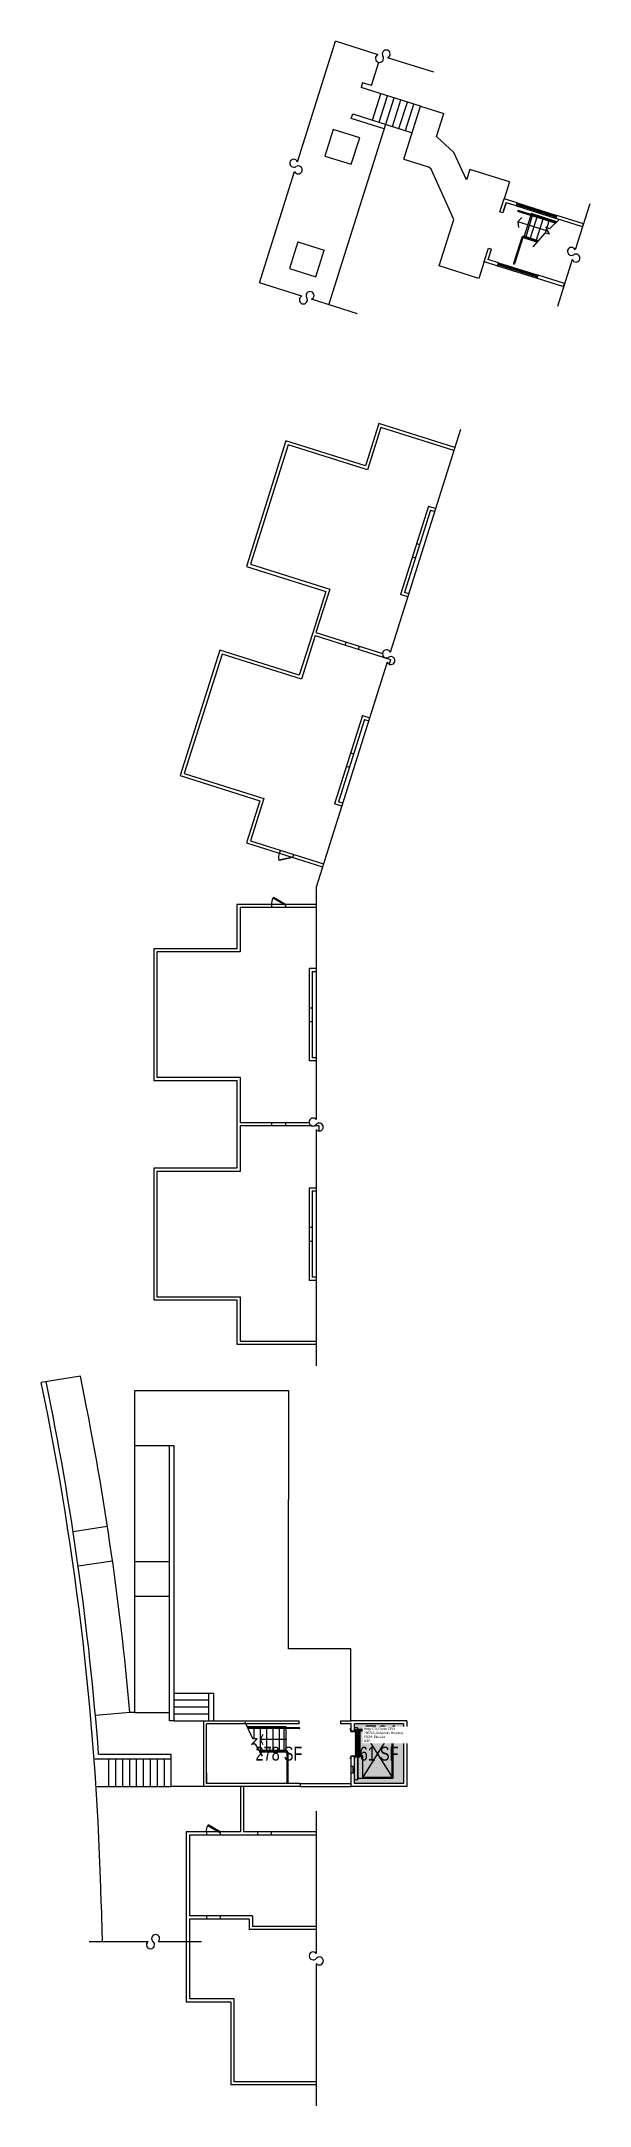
# Model space of a CAD drawing. Header units: inches. Extents: x -251 to 698, y -180 to 3394.
import ezdxf
from ezdxf.enums import TextEntityAlignment as Align

# ---------------------------------------------------------------- set-up
doc = ezdxf.new("R2010")
doc.units = ezdxf.units.IN
doc.header["$LTSCALE"] = 10
doc.header["$MEASUREMENT"] = 0
for name, color, linetype in [('A-DOOR', 2, 'CONTINUOUS'), ('A-FLOR', 3, 'CONTINUOUS'), ('A-IDEN-RNUM', 7, 'CONTINUOUS'), ('A-IDEN-SNUM', 4, 'CONTINUOUS'), ('A-IDEN-VNUM', 4, 'CONTINUOUS'), ('A-SITE', 3, 'CONTINUOUS'), ('A-WALL', 5, 'CONTINUOUS'), ('AREA-TEXT', 3, 'CONTINUOUS'), ('Rooms-Category-Color', 7, 'CONTINUOUS'), ('Rooms-College-Color', 7, 'CONTINUOUS'), ('Rooms-Department-Color', 7, 'CONTINUOUS'), ('Rooms-Division-Color', 7, 'CONTINUOUS'), ('Rooms-Information', 7, 'CONTINUOUS')]:
    doc.layers.add(name, color=color, linetype=linetype)
doc.styles.add('CP_AREA', font='arial.ttf', dxfattribs={"height": 15})
doc.styles.add('CP_ROOMSNUMBER', font='arial.ttf', dxfattribs={"height": 1})
doc.styles.add('CP_ROOMVNUMBER', font='arial.ttf', dxfattribs={"width": 0.85, "height": 0.075})

msp = doc.modelspace()

# ---------------------------------------------------------------- hatches: boundary and pattern name
at = {"layer": 'Rooms-Category-Color', "true_color": 0xadadad}
msp.add_hatch(color=253, dxfattribs=at).paths.add_polyline_path([(291, 481), (291, 378), (376, 378), (376, 481)])
at = {"layer": 'Rooms-College-Color', "true_color": 0xadadad}
msp.add_hatch(color=253, dxfattribs=at).paths.add_polyline_path([(291, 481), (291, 378), (376, 378), (376, 481)])
at = {"layer": 'Rooms-Department-Color', "true_color": 0xacacac}
msp.add_hatch(color=253, dxfattribs=at).paths.add_polyline_path([(291, 481), (291, 378), (376, 378), (376, 481)])
at = {"layer": 'Rooms-Division-Color', "true_color": 0xadadad}
msp.add_hatch(color=253, dxfattribs=at).paths.add_polyline_path([(291, 481), (291, 378), (376, 378), (376, 481)])

# ---------------------------------------------------------------- linework, layer by layer
at = {"layer": 'A-DOOR', "extrusion": (0.000249116, -7.85381e-05, -1)}
for p, q in [((160.5, 1976.7), (183.9, 1981.9)), ((160.7, 1975.7), (160.5, 1976.7)), ((184.1, 1980.9), (160.7, 1975.7)), ((183.9, 1981.9), (184.1, 1980.9))]:
    msp.add_line(p, q, dxfattribs=at)
at = {"layer": 'A-DOOR', "extrusion": (0.000261198, -1.68404e-06, -1)}
for p, q in [((150.9, 1911.8), (150.4, 1910.9)), ((150.4, 1910.9), (171.1, 1898.8)), ((171.6, 1899.6), (150.9, 1911.8)), ((171.1, 1898.8), (171.6, 1899.6))]:
    msp.add_line(p, q, dxfattribs=at)
at = {"layer": 'A-DOOR', "extrusion": (0.000261203, 2.33881e-08, -1)}
for p, q in [((38, 306), (37.5, 305.1)), ((37.5, 305.1), (58.2, 293.1)), ((58.7, 294), (38, 306)), ((58.2, 293.1), (58.7, 294))]:
    msp.add_line(p, q, dxfattribs=at)
at = {"layer": 'A-DOOR', "extrusion": (0.000249116, -7.85381e-05, -1)}
msp.add_arc((-184.5, 1980.9, -0.1), 24.4, 350.2102, 17.3747, dxfattribs=at)
at = {"layer": 'A-DOOR', "extrusion": (0.000261198, -1.68404e-06, -1)}
msp.add_arc((-172, 1899.6, 0), 24.4, 0.4931, 27.6576, dxfattribs=at)
at = {"layer": 'A-DOOR', "extrusion": (0.000261203, 2.33881e-08, -1)}
msp.add_arc((-59.1, 293.9, 0), 24.4, 0.1186, 27.283, dxfattribs=at)
at = {"layer": 'A-FLOR'}
for p, q in [((638.3, 3089.9), (573.7, 3110.3)), ((638.8, 3091.4), (574.2, 3111.7)), ((580.5, 3088.8), (573.6, 3081.5)), ((573.6, 3081.5), (575.1, 3071.6)), ((625.4, 3065.2), (573.6, 3081.5)), ((638.8, 3079.3), (573.9, 3099.7)), ((640.1, 3080.5), (574.4, 3101.2)), ((595.9, 3092.8), (584.4, 3056.6)), ((598.7, 3091.9), (587.3, 3055.7)), ((606.4, 3089.5), (594.9, 3053.3)), ((596.8, 3095.7), (596.3, 3094.3)), ((641.3, 3081.7), (596.8, 3095.7)), ((616.9, 3086.2), (605.4, 3050)), ((627.3, 3082.9), (620.8, 3062.1)), ((646, 3086), (628.2, 3069.5)), ((637.8, 3079.6), (637.3, 3077.9)), ((580.7, 3054.6), (566.4, 3009.3)), ((582.1, 3054.2), (567.8, 3008.9)), ((584, 3055.2), (583.5, 3053.7)), ((606.7, 3046.4), (583.5, 3053.7)), ((607.8, 3047.6), (584, 3055.2)), ((608.9, 3048.9), (584.4, 3056.6)), ((621.1, 3062.5), (599.6, 3038.5)), ((627.9, 3060), (621.1, 3062.5)), ((621.9, 3072.3), (627.9, 3060)), ((628.2, 3069.5), (621.9, 3072.3)), ((605.7, 2986.4), (541.1, 3006.8)), ((606.2, 2987.9), (541.5, 3008.3)), ((115.2, 454.9), (101.9, 484.2)), ((172.5, 476), (105.5, 476)), ((195.5, 474.5), (106.2, 474.5)), ((195.5, 473), (106.9, 473)), ((117.5, 454.8), (117.5, 473)), ((128.5, 435), (128.5, 473)), ((139.5, 435), (139.5, 473)), ((150.5, 435), (150.5, 473)), ((161.5, 435), (161.5, 473)), ((169.5, 435), (169.5, 473)), ((172.5, 474.5), (172.5, 476)), ((172.5, 435), (172.5, 473)), ((284, 471), (284, 473.5)), ((285.5, 473.5), (284, 473.5)), ((285.5, 471), (284, 471)), ((284.5, 468), (284.5, 471)), ((284.5, 468), (292, 468)), ((296, 474.3), (291, 474.3)), ((291, 471.5), (294.5, 471.5)), ((292, 470.3), (292, 471.3)), ((292, 470), (294.5, 470)), ((292, 468), (292, 470)), ((293, 469), (293, 424)), ((293, 469), (294.5, 469)), ((294.5, 470), (294.5, 471.5)), ((294.5, 469), (294.5, 424)), ((296, 474.3), (296, 384.3)), ((297.2, 387), (297.2, 472)), ((297.2, 472), (358.2, 472)), ((297.2, 470), (300.7, 470)), ((298.7, 469), (300.2, 469)), ((298.7, 469), (298.7, 424)), ((300.2, 469), (300.2, 424)), ((300.7, 469), (300.7, 470)), ((300.7, 469), (305.2, 469)), ((302.2, 469), (302.2, 470)), ((302.2, 470), (303.7, 470)), ((303.7, 469), (303.7, 470)), ((305.2, 469), (305.2, 470)), ((305.2, 470), (356.2, 470)), ((356.2, 470), (305.2, 389)), ((305.2, 469), (356.2, 389)), ((356.2, 389), (356.2, 470)), ((358.2, 387), (358.2, 472)), ((113, 445.3), (122.4, 455.2)), ((119.9, 446.1), (113, 445.3)), ((122.4, 455.2), (115.2, 454.9)), ((117.5, 445.6), (117.5, 449.8)), ((131.8, 425), (119.9, 446.1)), ((172.5, 435), (126, 435)), ((172.5, 433.5), (126.9, 433.5)), ((172.5, 432), (127.7, 432)), ((128.5, 454), (132.9, 463)), ((132.9, 445), (128.5, 454)), ((172.5, 454), (128.5, 454)), ((172.5, 432), (172.5, 433.5)), ((174, 432), (174, 378.8)), ((175.5, 432), (175.5, 378.8)), ((285.5, 423), (284, 423)), ((284, 420.5), (284, 423)), ((285.5, 420.5), (284, 420.5)), ((284.5, 426), (284.5, 423)), ((284.5, 426), (292, 426)), ((285.5, 423), (284.5, 423)), ((291, 423), (292, 423)), ((292, 426), (292, 423)), ((293, 424), (294.5, 424)), ((298.7, 424), (300.2, 424)), ((305.2, 426), (300.2, 426)), ((305.2, 389), (305.2, 426)), ((296, 384.3), (291, 384.3)), ((297.2, 387), (358.2, 387)), ((305.2, 389), (356.2, 389))]:
    msp.add_line(p, q, dxfattribs=at)
for centre, radius, start, end in [((573.9, 3111), 0.75, 72.5017, 252.5017), ((574.2, 3100.5), 0.75, 72.5017, 252.5017), ((638.6, 3090.6), 0.75, 252.5017, 72.5017), ((583.5, 3053.7), 3, 72.5017, 162.5017), ((583.5, 3053.7), 1.5, 72.5017, 162.5017), ((541.3, 3007.5), 0.75, 72.5017, 252.5017), ((567.1, 3009.1), 0.75, 162.5017, 342.5017), ((606, 2987.2), 0.75, 252.5017, 72.5017), ((195.5, 473.8), 0.75, 270.0017, 90.0017), ((172.5, 454), 0.75, 0.0017, 180.0017), ((172.5, 454), 0.75, 180.0017, 0.0017), ((172.5, 432), 3, 0.0017, 90.0017), ((172.5, 432), 1.5, 0.0017, 90.0017), ((174.7, 378.8), 0.75, 180.0017, 0.0017)]:
    msp.add_arc(centre, radius, start, end, dxfattribs=at)
at = {"layer": 'A-SITE'}
for p, q in [((320.5, 3317.3), (333.2, 3357.7)), ((304.9, 3322.2), (302.3, 3314.2)), ((405.3, 3281.7), (302.3, 3314.2)), ((320.5, 3317.3), (304.9, 3322.2)), ((322.2, 3257.6), (336.7, 3303.4)), ((333.7, 3254), (348.1, 3299.7)), ((345.1, 3250.4), (359.6, 3296.1)), ((356.6, 3246.8), (371, 3292.5)), ((368, 3243.1), (382.5, 3288.9)), ((285.4, 3260.4), (287.9, 3268.4)), ((342.6, 3242.3), (285.4, 3260.4)), ((287.9, 3268.4), (390.9, 3235.9)), ((376.5, 3190.1), (405.3, 3281.7)), ((379.5, 3239.5), (393.9, 3285.3)), ((405.3, 3281.7), (445.4, 3269.1)), ((432.8, 3229), (445.4, 3269.1)), ((254.2, 3241.3), (239.8, 3195.5)), ((246.7, 2938), (345.1, 3250.4)), ((300, 3226.8), (254.2, 3241.3)), ((285.5, 3181.1), (300, 3226.8)), ((463.1, 3201.7), (432.8, 3229)), ((239.8, 3195.5), (285.5, 3181.1)), ((376.5, 3190.1), (416.5, 3177.5)), ((484.6, 3154), (463.1, 3201.7)), ((416.5, 3177.5), (419.1, 3176.7)), ((423.5, 3172.8), (419.1, 3176.7)), ((463, 3085.3), (423.5, 3172.8)), ((490.4, 3172.4), (484.6, 3154)), ((559.1, 3150.8), (490.4, 3172.4)), ((559.1, 3150.8), (549.9, 3121.5)), ((437.7, 3005.2), (463, 3085.3)), ((192.9, 3046.7), (178.4, 3000.9)), ((192.9, 3046.7), (238.6, 3032.3)), ((224.2, 2986.5), (238.6, 3032.3)), ((506.4, 2983.5), (437.7, 3005.2)), ((515.6, 3012.8), (506.4, 2983.5)), ((178.4, 3000.9), (224.2, 2986.5)), ((-183.4, 1083.3), (-250.9, 1072.3)), ((-89.2, 1058.2), (176.9, 1058.2)), ((-89.2, 500.9), (-89.2, 1058.2)), ((176.9, 1058.2), (176.9, 869.3)), ((-20.8, 962.2), (-89.2, 962.2)), ((-29.2, 486.5), (-29.2, 962.2)), ((-20.8, 486.5), (-20.8, 962.2)), ((176.9, 611.2), (176.9, 869.3)), ((-195.9, 814.2), (-136.7, 823.3)), ((-187.1, 754.8), (-127.8, 763.3)), ((-29.2, 761.5), (-89.2, 761.5)), ((-29.2, 701.5), (-89.2, 701.5)), ((284.8, 611.2), (176.9, 611.2)), ((284.8, 486.5), (284.8, 611.2)), ((-97.6, 500.9), (-157.4, 495.6)), ((-89.2, 500.9), (-97.6, 500.9)), ((-89.2, 500.9), (-29.2, 500.9)), ((-20.8, 534.5), (47.6, 534.5)), ((-20.8, 522.5), (39.2, 522.5)), ((-20.8, 510.5), (39.2, 510.5)), ((39.2, 486.5), (39.2, 534.5)), ((47.6, 486.5), (47.6, 534.5)), ((-20.8, 486.5), (-29.2, 486.5)), ((-20.8, 498.5), (39.2, 498.5)), ((-20.8, 486.5), (39.2, 486.5)), ((-151.9, 428.9), (-26, 428.9)), ((-26, 372.5), (-26, 428.9)), ((-159.6, 420.5), (-26, 420.5)), ((-134, 372.5), (-134, 420.5)), ((-122, 372.5), (-122, 420.5)), ((-110, 372.5), (-110, 420.5)), ((-98, 372.5), (-98, 420.5)), ((-86, 372.5), (-86, 420.5)), ((-74, 372.5), (-74, 420.5)), ((-62, 372.5), (-62, 420.5)), ((-50, 372.5), (-50, 420.5)), ((-38, 372.5), (-38, 420.5)), ((-156.3, 372.5), (-26, 372.5)), ((46, 372.5), (-26, 372.5)), ((-147.2, 169.6), (-145.6, 104.1))]:
    msp.add_line(p, q, dxfattribs=at)
for radius, start, end in [(5076, 1.4205, 11.6905), (5084.4, 4.3445, 11.6865), (5144.4, 5.0984, 11.6586)]:
    msp.add_arc((-5221.6, 43.7), radius, start, end, dxfattribs=at)
at = {"layer": 'A-WALL'}
for p, q in [((192.4, 3185.6), (258.2, 3394.1)), ((331.7, 3370.9), (258.2, 3394.1)), ((428.3, 3340.5), (348.4, 3365.7)), ((126.4, 2976), (187.2, 3168.9)), ((542.6, 3098.6), (549.9, 3121.5)), ((553.4, 3114.6), (547.9, 3097)), ((548.9, 3100.3), (553.4, 3114.6)), ((572.7, 3114.3), (549.9, 3121.5)), ((571.1, 3109), (553.4, 3114.6)), ((571.1, 3109), (572.7, 3114.3)), ((572.7, 3114.3), (641.4, 3092.6)), ((698, 3112.5), (672.9, 3033)), ((547.9, 3097), (542.6, 3098.6)), ((571.1, 3109), (639.8, 3087.4)), ((639.8, 3087.4), (641.4, 3092.6)), ((685.5, 3073), (639.8, 3087.4)), ((687.2, 3078.2), (641.4, 3092.6)), ((685.5, 3073), (687.2, 3078.2)), ((515.6, 3012.8), (522.8, 3035.7)), ((515.6, 3012.8), (538.5, 3005.6)), ((522.5, 3016.4), (528, 3034)), ((540.1, 3010.8), (522.5, 3016.4)), ((522.8, 3035.7), (528, 3034)), ((538.5, 3005.6), (540.1, 3010.8)), ((538.5, 3005.6), (607.1, 2983.9)), ((540.1, 3010.8), (608.8, 2989.2)), ((667.7, 3016.2), (642.1, 2935.1)), ((199.9, 2952.8), (126.4, 2976)), ((607.1, 2983.9), (608.8, 2989.2)), ((607.1, 2983.9), (652.9, 2969.5)), ((654.6, 2974.7), (608.8, 2989.2)), ((652.9, 2969.5), (654.6, 2974.7)), ((296.5, 2922.3), (216.6, 2947.5)), ((332.9, 2732.5), (309.8, 2659.3)), ((336.4, 2725.6), (313.4, 2652.4)), ((464.8, 2690.9), (332.9, 2732.5)), ((463.1, 2685.7), (336.4, 2725.6)), ((474.6, 2722), (352.9, 2336.2)), ((172.4, 2702.6), (103.9, 2485.1)), ((176, 2695.7), (110.8, 2488.7)), ((309.8, 2659.3), (172.4, 2702.6)), ((313.4, 2652.4), (176, 2695.7)), ((418.8, 2589.5), (370.6, 2436.4)), ((422.4, 2582.6), (377.5, 2440)), ((418.8, 2589.5), (431.6, 2585.5)), ((422.4, 2582.6), (429.9, 2580.3)), ((398.3, 2524.4), (403.6, 2522.8)), ((103.9, 2485.1), (241.2, 2441.8)), ((110.8, 2488.7), (248.1, 2445.4)), ((391.1, 2501.5), (396.3, 2499.9)), ((241.2, 2441.8), (218.1, 2368.4)), ((248.1, 2445.4), (224.4, 2370.3)), ((383.3, 2432.4), (370.6, 2436.4)), ((384.9, 2437.7), (377.5, 2440)), ((218.1, 2368.4), (195.5, 2296.9)), ((222.8, 2365.1), (199.1, 2290)), ((222.8, 2365.1), (353.4, 2323.9)), ((224.4, 2370.3), (339.6, 2334)), ((58.2, 2340.2), (-10.4, 2122.7)), ((61.8, 2333.3), (-3.5, 2126.3)), ((195.5, 2296.9), (58.2, 2340.2)), ((199.1, 2290), (61.8, 2333.3)), ((274.9, 2348.7), (276.5, 2353.9)), ((297.8, 2341.4), (299.4, 2346.7)), ((353.4, 2323.9), (350.9, 2315.9)), ((347.7, 2319.4), (224.8, 1929.7)), ((304.6, 2227.1), (256.3, 2074)), ((308.2, 2220.2), (263.2, 2077.6)), ((304.6, 2227.1), (317.3, 2223.1)), ((308.2, 2220.2), (315.6, 2217.8)), ((284.1, 2162), (289.3, 2160.4)), ((-10.4, 2122.7), (127, 2079.4)), ((-3.5, 2126.3), (133.9, 2083)), ((276.8, 2139.1), (282.1, 2137.5)), ((127, 2079.4), (103.9, 2006.2)), ((133.9, 2083), (110.8, 2009.8)), ((269, 2070), (256.3, 2074)), ((270.7, 2075.3), (263.2, 2077.6)), ((103.9, 2006.2), (235.8, 1964.6)), ((110.8, 2009.8), (237.5, 1969.9)), ((161.2, 1988.1), (162.9, 1993.4)), ((184.1, 1980.9), (185.8, 1986.2)), ((87.5, 1899.7), (87.5, 1823)), ((224.8, 1899.7), (87.5, 1899.7)), ((147.6, 1899.7), (147.6, 1894.2)), ((171.6, 1899.7), (171.6, 1894.2)), ((224.8, 1929.7), (224.8, 1527.4)), ((93, 1894.2), (93, 1817.5)), ((224.8, 1894.2), (93, 1894.2)), ((-56.5, 1823), (-56.5, 1595)), ((87.5, 1823), (-56.5, 1823)), ((-51, 1817.5), (-51, 1600.5)), ((93, 1817.5), (-51, 1817.5)), ((212.5, 1789.3), (224.8, 1789.3)), ((212.5, 1789.3), (212.5, 1628.8)), ((218, 1783.8), (224.8, 1783.8)), ((218, 1783.8), (218, 1634.3)), ((212.5, 1721), (218, 1721)), ((212.5, 1697), (218, 1697)), ((224.8, 1628.8), (212.5, 1628.8)), ((224.8, 1634.3), (218, 1634.3)), ((-56.5, 1595), (87.5, 1595)), ((-51, 1600.5), (93, 1600.5)), ((87.5, 1595), (87.5, 1520)), ((93, 1600.5), (93, 1521.8)), ((87.5, 1520), (87.5, 1443)), ((212.6, 1521.7), (93, 1521.8)), ((218, 1516.2), (93, 1516.3)), ((93, 1516.3), (93, 1437.5)), ((147.6, 1521.7), (147.6, 1516.2)), ((171.6, 1521.7), (171.6, 1516.2)), ((230, 1516.2), (220.8, 1516.2)), ((224.8, 1509.9), (224.8, 1101.2)), ((230, 1507.3), (230, 1516.2)), ((-56.5, 1443), (-56.5, 1215)), ((87.5, 1443), (-56.5, 1443)), ((-51, 1437.5), (-51, 1220.5)), ((93, 1437.5), (-51, 1437.5)), ((212.5, 1409.3), (224.8, 1409.3)), ((212.5, 1409.3), (212.5, 1248.8)), ((218, 1403.8), (224.8, 1403.8)), ((218, 1403.8), (218, 1254.3)), ((212.5, 1341), (218, 1341)), ((212.5, 1317), (218, 1317)), ((224.8, 1254.3), (218, 1254.3)), ((-51, 1220.5), (93, 1220.5)), ((93, 1220.5), (93, 1143.7)), ((224.8, 1248.8), (212.5, 1248.8)), ((-56.5, 1215), (87.5, 1215)), ((87.5, 1215), (87.5, 1138.2)), ((93, 1143.7), (224.8, 1143.7)), ((87.5, 1138.2), (224.8, 1138.2)), ((29.5, 486.5), (195.5, 486.5)), ((29.5, 486.5), (29.5, 378)), ((35, 378), (35, 481)), ((195.5, 481), (35, 481)), ((195.5, 481), (195.5, 486.5)), ((267.5, 486.5), (285.5, 486.5)), ((267.5, 481), (267.5, 486.5)), ((285.5, 481), (267.5, 481)), ((376, 486.5), (285.5, 486.5)), ((285.5, 469), (285.5, 481)), ((285.5, 469), (291, 469)), ((376, 481), (291, 481)), ((291, 469), (291, 481)), ((381.5, 486.5), (376, 486.5)), ((376, 481), (376, 378)), ((381.5, 486.5), (381.5, 378)), ((35, 396.5), (35, 378)), ((285.5, 407.5), (285.5, 425)), ((285.5, 425), (291, 425)), ((285.5, 395.5), (285.5, 407.5)), ((288.5, 407.5), (285.5, 407.5)), ((288.5, 395.5), (285.5, 395.5)), ((285.5, 372.5), (285.5, 395.5)), ((288.5, 395.5), (288.5, 407.5)), ((291, 378), (291, 425)), ((29.5, 378), (29.5, 372.5)), ((197, 372.5), (29.5, 372.5)), ((197, 378), (35, 378)), ((93.5, 372.5), (93.5, 294)), ((99, 372.5), (99, 294)), ((197, 378), (197, 372.5)), ((197, 378), (285.5, 378)), ((197, 372.5), (285.5, 372.5)), ((381.5, 372.5), (285.5, 372.5)), ((376, 378), (291, 378)), ((381.5, 378), (381.5, 372.5)), ((224.8, 330), (224.8, 83.8)), ((93.5, 294), (0, 294)), ((0, 294), (0, 0)), ((5.5, 288.5), (5.5, 148.5)), ((224.8, 288.5), (5.5, 288.5)), ((34.7, 294), (34.7, 288.5)), ((58.7, 294), (58.7, 288.5)), ((224.8, 294), (99, 294)), ((123, 294), (123, 288.5)), ((147, 294), (147, 288.5)), ((114.3, 148.5), (5.5, 148.5)), ((5.5, 143), (5.5, 5.5)), ((108.8, 143), (5.5, 143)), ((34.7, 148.5), (34.7, 143)), ((58.7, 148.5), (58.7, 143)), ((108.8, 143), (108.8, 125)), ((114.3, 148.5), (114.3, 130.5)), ((224.8, 125), (108.8, 125)), ((224.8, 130.5), (114.3, 130.5)), ((-167.9, 104.1), (-66.3, 104.1)), ((-48.8, 104.1), (26.2, 104.1)), ((224.8, 66.2), (224.8, -180)), ((0, 0), (76.8, 0)), ((0, 0), (1, 0)), ((0, 0), (1, 0)), ((5.5, 5.5), (82.3, 5.5)), ((76.8, 0), (76.8, -144)), ((82.3, 5.5), (82.3, -138.5)), ((224.8, -138.5), (82.3, -138.5)), ((224.8, -144), (76.8, -144))]:
    msp.add_line(p, q, dxfattribs=at)
for centre, start, end in [((334.3, 3364.5), 111.7757, 33.2283), ((345.9, 3372.1), 291.7757, 213.2283), ((186, 3183), 21.7757, 303.2283), ((193.6, 3171.4), 201.7757, 123.2283), ((666.5, 3030.4), 21.7757, 303.2283), ((674.1, 3018.8), 201.7757, 123.2283), ((202.5, 2946.4), 111.7757, 33.2283), ((214.1, 2953.9), 291.7757, 213.2283), ((346.5, 2333.6), 21.7757, 303.2283), ((354.1, 2322), 201.7757, 123.2283), ((219.4, 1523), 39.2734, 320.726), ((230.1, 1514.3), 219.2734, 140.726), ((-53.2, 109.5), 309.2753, 230.728), ((-62, 98.8), 129.2753, 50.728), ((219.5, 79.4), 39.2734, 320.726), ((230.2, 70.6), 219.2734, 140.726)]:
    msp.add_arc(centre, 6.92, start, end, dxfattribs=at)

# ---------------------------------------------------------------- texts
at = {"layer": 'A-IDEN-RNUM', "style": 'CP_ROOMSNUMBER'}
msp.add_text('0E01-00', height=0.36, rotation=1.3017, dxfattribs=at).set_placement((328.5, 405.2))
at = {"layer": 'A-IDEN-SNUM', "style": 'CP_ROOMSNUMBER'}
msp.add_text('1700FE0100', height=0.36, rotation=1.3017, dxfattribs=at).set_placement((328.5, 405.2))
at = {"layer": 'A-IDEN-VNUM', "style": 'CP_ROOMVNUMBER', "width": 0.85}
msp.add_text('E01', height=28.8, dxfattribs=at).set_placement((307.4, 449.6))
at = {"layer": 'AREA-TEXT', "style": 'CP_AREA', "width": 0.75}
for s, p in [('278 SF', (160.2, 429.5)), ('61 SF', (333.5, 429.5))]:
    msp.add_text(s, height=24, dxfattribs=at).set_placement(p, align=Align.MIDDLE_CENTER)

# ---------------------------------------------------------------- next in the draw order: texts
at = {"layer": 'Rooms-Information', "insert": (307.4, 449.6), "char_height": 4.114, "width": 92.16, "attachment_point": 7, "style": 'CP_ROOMVNUMBER', "bg_fill": 3, "box_fill_scale": 1.5, "bg_fill_color": 256, "bg_fill_true_color": 13158600, "bg_fill_transparency": 0}
msp.add_mtext('Bldg.170, Room FE01^M^J205200-University Housing^M^JFICM: Elevator^M^JASF: ', dxfattribs=at)

doc.saveas('drawing.dxf')
